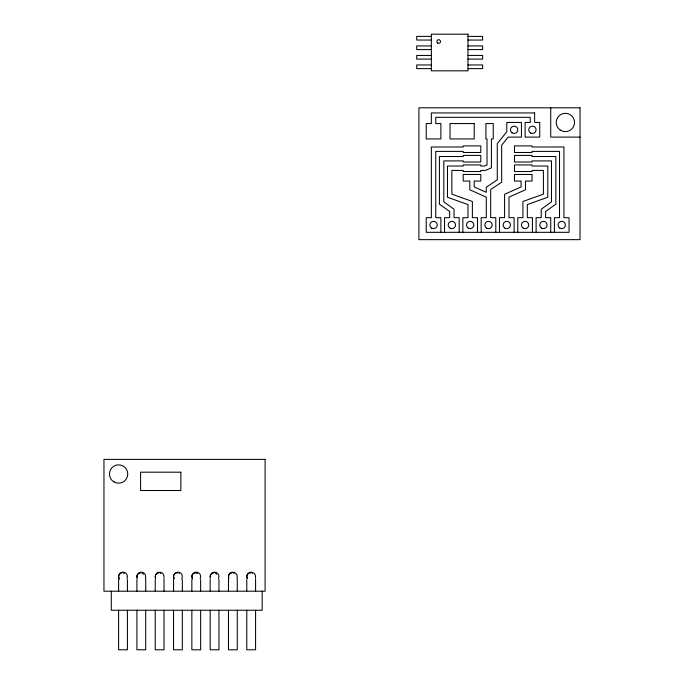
<?xml version="1.0" encoding="UTF-8"?>
<svg xmlns="http://www.w3.org/2000/svg" width="684" height="684" viewBox="0 0 684 684"><rect width="100%" height="100%" fill="white"/><g stroke="black" fill="none" stroke-linecap="round" stroke-linejoin="round"><path stroke-width="1.03" d="M118.614 591.207L118.614 579.51M127.404 610.248L127.404 649.8L118.614 649.8L118.614 610.248M136.92 591.207L136.92 578.809M145.709 610.248L145.709 649.8L136.92 649.8L136.92 610.248M155.234 591.207L155.234 579.51M164.023 610.248L164.023 649.8L155.234 649.8L155.234 610.248M173.539 591.207L173.539 579.51M182.329 610.248L182.329 649.8L173.539 649.8L173.539 610.248M191.853 591.207L191.853 579.51M200.643 610.248L200.643 649.8L191.853 649.8L191.853 610.248M210.168 591.207L210.168 578.809M218.957 610.248L218.957 649.8L210.168 649.8L210.168 610.248M228.473 591.207L228.473 578.809M237.262 610.248L237.262 649.8L228.473 649.8L228.473 610.248M246.787 591.207L246.787 579.51M255.577 610.248L255.577 649.8L246.787 649.8L246.787 610.248M431.356 36.397L416.71 36.397L416.71 40.057L431.356 40.057M467.976 36.397L482.622 36.397L482.622 40.057L467.976 40.057M431.356 45.922L416.71 45.922L416.71 49.581L431.356 49.581M467.976 45.922L482.622 45.922L482.622 49.581L467.976 49.581M431.356 55.438L416.71 55.438L416.71 59.106L431.356 59.106M467.976 55.438L482.622 55.438L482.622 59.106L467.976 59.106M431.356 64.963L416.71 64.963L416.71 68.622L431.356 68.622M467.976 64.963L482.622 64.963L482.622 68.622L467.976 68.622M580.041 137.108L550.74 137.108L550.74 107.807M554.399 232.321L554.399 217.674L559.529 217.674L559.529 151.386L532.066 151.386L532.066 152.489L514.488 152.489L514.488 145.897L532.066 145.897L532.066 146.992L563.924 146.992L563.924 217.674L569.054 217.674L569.054 232.321L426.226 232.321L426.226 217.674L431.356 217.674L431.356 146.992L463.213 146.992L463.213 145.897L480.792 145.897L480.792 152.489L463.213 152.489L463.213 151.386L435.751 151.386L435.751 217.674L440.881 217.674L440.881 232.321M550.74 232.321L550.74 217.674L545.61 217.674L545.61 211.476L555.87 204.157L555.87 156.516L532.066 156.516L532.066 155.413L514.488 155.413L514.488 162.005L532.066 162.005L532.066 160.911L551.475 160.911L551.475 201.891L541.215 209.218L541.215 217.674L536.094 217.674L536.094 232.321M532.426 232.321L532.426 217.674L527.304 217.674L527.304 204.567L547.807 197.248L547.807 166.032L532.066 166.032L532.066 164.938L514.488 164.938L514.488 171.53L532.066 171.53L532.066 170.427L543.412 170.427L543.412 194.153L522.909 201.472L522.909 217.674L517.779 217.674L517.779 232.321M514.12 232.321L514.12 217.674L508.99 217.674L508.99 197.129L525.474 189.801L525.474 181.046L532.066 181.046L532.066 174.463L514.488 174.463L514.488 181.046L521.08 181.046L521.08 186.946L504.595 194.273L504.595 217.674L499.474 217.674L499.474 232.321M495.806 232.321L495.806 217.674L490.684 217.674L490.684 189.553L501.671 182.226L501.671 145.196L508.144 137.108L521.447 137.108L521.447 122.453L506.793 122.453L506.793 131.755L497.277 143.657L497.277 179.875L486.29 187.202L486.29 192.315L474.2 186.946L474.2 181.046L480.792 181.046L480.792 174.463L463.213 174.463L463.213 181.046L469.805 181.046L469.805 189.801L486.29 197.129L486.29 217.674L481.16 217.674L481.16 232.321M477.5 232.321L477.5 217.674L472.37 217.674L472.37 201.472L451.859 194.153L451.859 170.427L463.213 170.427L463.213 171.53L480.792 171.53L480.792 170.427L485.264 170.427L491.411 167.871L491.411 138.938L493.241 138.938L493.241 123.556L485.922 123.556L485.922 138.938L487.017 138.938L487.017 164.938L484.383 166.032L480.792 166.032L480.792 164.938L463.213 164.938L463.213 166.032L447.473 166.032L447.473 197.248L467.976 204.567L467.976 217.674L462.846 217.674L462.846 232.321M459.186 232.321L459.186 217.674L454.056 217.674L454.056 209.218L443.805 201.891L443.805 160.911L463.213 160.911L463.213 162.005L480.792 162.005L480.792 155.413L463.213 155.413L463.213 156.516L439.41 156.516L439.41 204.157L449.67 211.476L449.67 217.674L444.54 217.674L444.54 232.321M262.169 591.207L262.169 610.248L111.287 610.248L111.287 591.207M255.577 578.809L255.577 591.207M237.262 578.809L237.262 591.207M218.957 579.51L218.957 591.207M200.643 579.51L200.643 591.207M182.329 579.51L182.329 591.207M164.023 578.809L164.023 591.207M145.709 578.809L145.709 591.207M127.404 579.51L127.404 591.207M137.176 577.903A3.659 3.659 0 0 1 140.588 572.893M141.93 573.149A3.659 3.659 0 0 1 143.426 574.252M210.304 577.57A3.659 3.659 0 0 1 213.827 572.893M215.178 573.149A3.659 3.659 0 0 1 216.666 574.252M174.138 578.561A3.659 3.659 0 0 1 177.532 572.91M178.883 573.303A3.659 3.659 0 0 1 179.208 573.491M119.426 578.869A3.659 3.659 0 0 1 121.949 572.91M123.624 573.149A3.659 3.659 0 0 1 124.274 573.491M228.73 577.903A3.659 3.659 0 0 1 232.141 572.893M233.483 573.149A3.659 3.659 0 0 1 234.142 573.491M155.644 578.236A3.659 3.659 0 0 1 158.893 572.893M160.244 573.149A3.659 3.659 0 0 1 160.902 573.491M119.324 578.963A4.395 4.395 0 0 1 120.008 573.346A4.395 4.395 0 0 1 125.659 573.055A4.395 4.395 0 0 1 126.908 578.579M247.198 578.236A3.659 3.659 0 0 1 250.78 572.91M252.131 573.303A3.659 3.659 0 0 1 252.447 573.491M247.275 578.579A4.395 4.395 0 0 1 250.746 572.183A4.395 4.395 0 0 1 255.406 577.766M155.542 578.177A4.395 4.395 0 0 1 159.415 572.166A4.395 4.395 0 0 1 163.852 577.766M137.091 577.766A4.395 4.395 0 0 1 141.528 572.166A4.395 4.395 0 0 1 145.401 578.177M174.035 578.579A4.395 4.395 0 0 1 175.284 573.055A4.395 4.395 0 0 1 180.935 573.346A4.395 4.395 0 0 1 181.619 578.963M192.452 578.561A3.659 3.659 0 0 1 197.522 573.491M192.572 578.963A4.395 4.395 0 0 1 193.247 573.346A4.395 4.395 0 0 1 198.907 573.055A4.395 4.395 0 0 1 200.155 578.579M210.33 577.766A4.395 4.395 0 0 1 214.998 572.183A4.395 4.395 0 0 1 218.461 578.579M228.781 578.177A4.395 4.395 0 0 1 232.868 572.166A4.395 4.395 0 0 1 236.955 578.177M467.976 34.2L431.356 34.2L431.356 70.82L467.976 70.82L467.976 34.2M580.041 107.807L418.907 107.807L418.907 239.648L580.041 239.648L580.041 107.807M534.623 112.937L431.356 112.937L431.356 123.556L426.226 123.556L426.226 138.938L440.881 138.938L440.881 123.556L435.751 123.556L435.751 117.332L530.228 117.332L530.228 122.453L525.107 122.453L525.107 137.108L539.753 137.108L539.753 122.453L534.623 122.453L534.623 112.937M474.2 123.556L450.029 123.556L450.029 138.938L474.2 138.938L474.2 123.556M265.093 459.374L103.959 459.374L103.959 591.207L265.093 591.207L265.093 459.374M180.867 472.191L140.588 472.191L140.588 490.496L180.867 490.496L180.867 472.191M437.657 43.041A1.83 1.83 0 0 0 440.505 41.656A1.83 1.83 0 0 0 437.88 39.877A1.83 1.83 0 0 0 437.657 43.041M431.724 228.165A3.659 3.659 0 0 0 437.213 224.993A3.659 3.659 0 0 0 431.724 221.821A3.659 3.659 0 0 0 431.724 228.165M512.068 132.816A3.659 3.659 0 0 0 517.771 130.046A3.659 3.659 0 0 0 512.521 126.489A3.659 3.659 0 0 0 512.068 132.816M450.029 228.165A3.659 3.659 0 0 0 455.527 224.993A3.659 3.659 0 0 0 450.029 221.821A3.659 3.659 0 0 0 450.029 228.165M468.343 228.165A3.659 3.659 0 0 0 473.832 224.993A3.659 3.659 0 0 0 468.343 221.821A3.659 3.659 0 0 0 468.343 228.165M560.256 130.037A9.157 9.157 0 0 0 574.517 123.111A9.157 9.157 0 0 0 561.384 114.219A9.157 9.157 0 0 0 560.256 130.037M504.963 228.165A3.659 3.659 0 0 0 510.461 224.993A3.659 3.659 0 0 0 504.963 221.821A3.659 3.659 0 0 0 504.963 228.165M541.583 228.165A3.659 3.659 0 0 0 547.08 224.993A3.659 3.659 0 0 0 541.583 221.821A3.659 3.659 0 0 0 541.583 228.165M559.897 228.165A3.659 3.659 0 0 0 565.386 224.993A3.659 3.659 0 0 0 559.897 221.821A3.659 3.659 0 0 0 559.897 228.165M523.277 228.165A3.659 3.659 0 0 0 528.766 224.993A3.659 3.659 0 0 0 523.277 221.821A3.659 3.659 0 0 0 523.277 228.165M530.596 132.952A3.659 3.659 0 0 0 536.094 129.78A3.659 3.659 0 0 0 530.596 126.608A3.659 3.659 0 0 0 530.596 132.952M486.657 228.165A3.659 3.659 0 0 0 492.147 224.993A3.659 3.659 0 0 0 486.657 221.821A3.659 3.659 0 0 0 486.657 228.165M114.031 481.946A9.157 9.157 0 0 0 127.763 474.021A9.157 9.157 0 0 0 114.031 466.086A9.157 9.157 0 0 0 114.031 481.946"/></g></svg>
